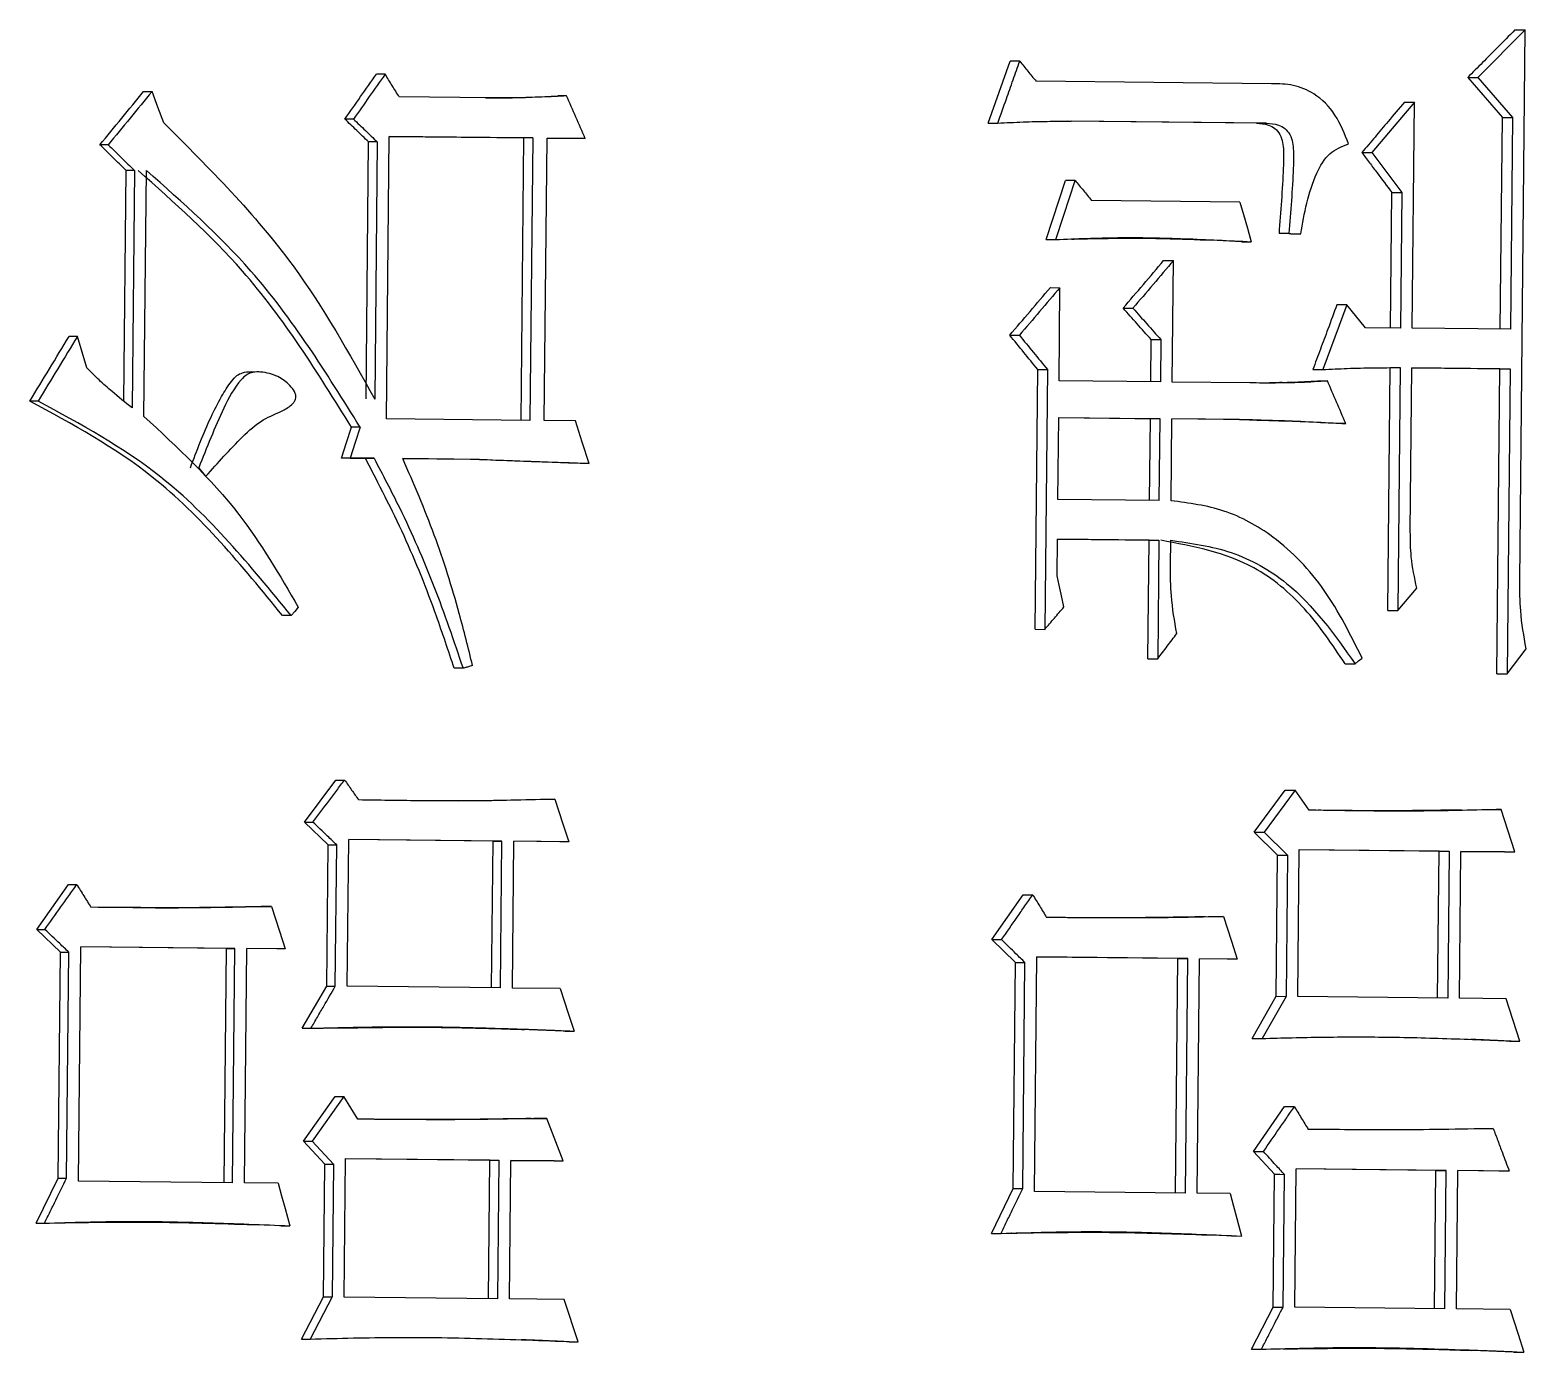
# Model space of a CAD drawing. Header units: millimetres. Extents: x 2344 to 4024, y 1094 to 2282.
# Drawn here: x 2958.06 to 2963.22, y 1248.06 to 1252.62 of the extents above; entities that cross this region are included whole.
import ezdxf

# ---------------------------------------------------------------- set-up
doc = ezdxf.new("R2010")
doc.units = ezdxf.units.MM

msp = doc.modelspace()

# ---------------------------------------------------------------- linework, layer by layer
at = {"color": 7, "linetype": 'Continuous', "lineweight": 25}
for p, q in [((2963.2159, 1252.6158), (2963.0532, 1252.452)), ((2963.1971, 1250.7174), (2963.2159, 1252.6158)), ((2961.3656, 1252.2948), (2961.4409, 1252.5082)), ((2962.3421, 1252.4305), (2961.5302, 1252.4393)), ((2963.0532, 1252.452), (2963.1726, 1252.3144)), ((2959.6492, 1252.3815), (2959.3359, 1252.3849)), ((2959.9127, 1252.3884), (2959.8818, 1252.3886)), ((2962.8346, 1252.3668), (2962.6876, 1252.1931)), ((2962.8269, 1251.588), (2962.8346, 1252.3668)), ((2963.13, 1251.5845), (2963.1373, 1252.3146)), ((2963.1726, 1252.3144), (2963.1654, 1251.5843)), ((2962.2904, 1252.2945), (2961.6402, 1252.3016)), ((2962.3246, 1252.2944), (2961.651, 1252.3017)), ((2962.2904, 1252.2945), (2962.3246, 1252.2944)), ((2959.2214, 1251.3441), (2959.2302, 1252.23)), ((2959.2601, 1252.2299), (2959.2513, 1251.344)), ((2959.2919, 1251.2754), (2959.3016, 1252.2489)), ((2959.3016, 1252.2489), (2959.7961, 1252.2437)), ((2959.7654, 1252.2438), (2959.3016, 1252.2487)), ((2959.7557, 1251.2703), (2959.7654, 1252.2438)), ((2959.7961, 1252.2437), (2959.7864, 1251.2701)), ((2959.8358, 1251.2696), (2959.8454, 1252.2431)), ((2959.8454, 1252.2431), (2959.977, 1252.2417)), ((2959.9461, 1252.2418), (2959.8454, 1252.2429)), ((2962.6876, 1252.1931), (2962.7912, 1252.0557)), ((2958.3866, 1251.337), (2958.3945, 1252.1318)), ((2958.4232, 1252.1317), (2958.4151, 1251.314)), ((2958.4563, 1251.2842), (2958.4647, 1252.1312)), ((2961.5649, 1251.8934), (2961.6319, 1252.0972)), ((2962.2328, 1252.0228), (2961.7215, 1252.0283)), ((2962.7517, 1251.5888), (2962.7563, 1252.0558)), ((2962.7912, 1252.0557), (2962.7866, 1251.5884)), ((2962.4018, 1251.9139), (2962.3675, 1251.914)), ((2962.4079, 1251.9136), (2962.3675, 1251.914)), ((2962.4018, 1251.9139), (2962.4423, 1251.9134)), ((2962.4079, 1251.9136), (2962.4423, 1251.9134)), ((2961.5649, 1251.8934), (2961.5981, 1251.8933)), ((2962.2378, 1251.8862), (2962.1339, 1251.8913)), ((2962.2378, 1251.8862), (2962.272, 1251.886)), ((2961.9996, 1251.4022), (2962.0037, 1251.8208)), ((2961.5795, 1251.7278), (2961.6127, 1251.7276)), ((2961.6096, 1251.4064), (2961.6127, 1251.7276)), ((2962.6016, 1251.6683), (2962.5185, 1251.4453)), ((2962.6654, 1251.5897), (2962.6016, 1251.6683)), ((2961.9253, 1251.4028), (2961.9268, 1251.5488)), ((2961.9604, 1251.5486), (2961.959, 1251.4026)), ((2962.7866, 1251.5884), (2962.6654, 1251.5897)), ((2963.1654, 1251.5843), (2962.8269, 1251.588)), ((2961.5272, 1250.5503), (2961.5361, 1251.4459)), ((2961.5693, 1251.4458), (2961.5604, 1250.5501)), ((2962.7421, 1250.6151), (2962.7504, 1251.4523)), ((2962.7852, 1251.4521), (2962.7769, 1250.6149)), ((2962.82, 1250.887), (2962.8256, 1251.4517)), ((2962.8256, 1251.4517), (2963.164, 1251.448)), ((2963.1287, 1251.4482), (2962.8256, 1251.4515)), ((2963.1183, 1250.3968), (2963.1287, 1251.4482)), ((2963.1287, 1251.4482), (2963.164, 1251.448)), ((2963.164, 1251.448), (2963.1536, 1250.3966)), ((2958.8555, 1251.437), (2958.8257, 1251.4371)), ((2961.959, 1251.4026), (2961.6096, 1251.4064)), ((2962.2671, 1251.3993), (2961.9996, 1251.4022)), ((2958.0915, 1251.3368), (2958.0632, 1251.3369)), ((2959.2008, 1251.2471), (2959.1709, 1251.2472)), ((2959.7864, 1251.2701), (2959.2919, 1251.2754)), ((2959.9427, 1251.2685), (2959.8358, 1251.2696)), ((2961.6055, 1250.9975), (2961.6083, 1251.2798)), ((2961.6083, 1251.2798), (2961.9577, 1251.2761)), ((2961.9241, 1251.2762), (2961.6083, 1251.2796)), ((2961.9213, 1250.9939), (2961.9241, 1251.2762)), ((2961.9577, 1251.2761), (2961.9241, 1251.2762)), ((2961.955, 1250.9937), (2961.9577, 1251.2761)), ((2961.9955, 1250.9933), (2961.9983, 1251.2756)), ((2962.2659, 1251.2727), (2961.9983, 1251.2756)), ((2962.2318, 1251.2729), (2961.9983, 1251.2754)), ((2962.2318, 1251.2729), (2962.2659, 1251.2727)), ((2962.2765, 1251.2717), (2962.2318, 1251.2729)), ((2959.1667, 1251.1405), (2959.1369, 1251.1406)), ((2959.2194, 1251.1397), (2959.1369, 1251.1406)), ((2959.1667, 1251.1405), (2959.2493, 1251.1396)), ((2959.6122, 1251.1357), (2959.3483, 1251.1385)), ((2959.5817, 1251.1358), (2959.3484, 1251.1383)), ((2959.6122, 1251.1357), (2959.5817, 1251.1358)), ((2961.955, 1250.9937), (2961.6055, 1250.9975)), ((2961.6029, 1250.7347), (2961.6042, 1250.8612)), ((2961.6042, 1250.8612), (2961.9536, 1250.8574)), ((2961.9199, 1250.8576), (2961.6042, 1250.861)), ((2961.9159, 1250.4487), (2961.9199, 1250.8576)), ((2961.9199, 1250.8576), (2961.9536, 1250.8574)), ((2961.9536, 1250.8574), (2961.9496, 1250.4486)), ((2961.9933, 1250.7694), (2961.9942, 1250.857)), ((2962.7769, 1250.6149), (2962.8422, 1250.6921)), ((2962.7421, 1250.6151), (2962.7769, 1250.6149)), ((2958.9629, 1250.5974), (2958.9334, 1250.5975)), ((2961.5272, 1250.5503), (2961.5604, 1250.5501)), ((2963.1536, 1250.3966), (2963.2189, 1250.4835)), ((2961.9159, 1250.4487), (2961.9496, 1250.4486)), ((2962.5951, 1250.4317), (2962.6297, 1250.4315)), ((2963.1183, 1250.3968), (2963.1536, 1250.3966)), ((2959.009, 1249.886), (2959.1177, 1250.0308)), ((2962.2824, 1249.8509), (2962.3889, 1249.9958)), ((2962.4233, 1249.9956), (2962.3166, 1249.8507)), ((2962.4711, 1249.9269), (2962.4233, 1249.9956)), ((2959.5395, 1249.9592), (2959.8414, 1249.9647)), ((2959.8414, 1249.9647), (2959.8722, 1249.9646)), ((2962.9716, 1249.9272), (2963.0976, 1249.9297)), ((2963.1798, 1249.783), (2963.1329, 1249.9295)), ((2959.0907, 1249.8072), (2959.009, 1249.886)), ((2962.3624, 1249.7721), (2962.2824, 1249.8509)), ((2962.3166, 1249.8507), (2962.3968, 1249.772)), ((2959.0859, 1249.3205), (2959.0907, 1249.8072)), ((2959.1156, 1249.3203), (2959.1205, 1249.8071)), ((2959.1569, 1249.3199), (2959.162, 1249.8261)), ((2959.6897, 1249.8205), (2959.162, 1249.8261)), ((2959.6592, 1249.8206), (2959.162, 1249.8259)), ((2959.6542, 1249.3144), (2959.6592, 1249.8206)), ((2959.6592, 1249.8206), (2959.6897, 1249.8205)), ((2959.6847, 1249.3143), (2959.6897, 1249.8205)), ((2959.7259, 1249.3138), (2959.7309, 1249.8201)), ((2959.9201, 1249.818), (2959.7309, 1249.8201)), ((2959.8892, 1249.8182), (2959.7309, 1249.8198)), ((2959.9201, 1249.818), (2959.8892, 1249.8182)), ((2962.4324, 1249.2848), (2962.4374, 1249.791)), ((2962.4374, 1249.791), (2962.9542, 1249.7854)), ((2962.9191, 1249.7856), (2962.4374, 1249.7908)), ((2962.3576, 1249.2854), (2962.3624, 1249.7721)), ((2962.3968, 1249.772), (2962.3919, 1249.2852)), ((2962.9141, 1249.2793), (2962.9191, 1249.7856)), ((2962.9191, 1249.7856), (2962.9542, 1249.7854)), ((2962.9542, 1249.7854), (2962.9492, 1249.2792)), ((2962.9895, 1249.2787), (2962.9945, 1249.785)), ((2962.9945, 1249.785), (2963.1798, 1249.783)), ((2963.1443, 1249.7831), (2962.9945, 1249.7848)), ((2963.1443, 1249.7831), (2963.1798, 1249.783)), ((2958.0867, 1249.5161), (2958.196, 1249.6707)), ((2961.3784, 1249.4809), (2961.4857, 1249.6355)), ((2958.8657, 1249.5954), (2958.8952, 1249.5953)), ((2962.142, 1249.5603), (2962.176, 1249.5601)), ((2958.1689, 1249.4373), (2958.0867, 1249.5161)), ((2961.459, 1249.4021), (2961.3784, 1249.4809)), ((2958.1611, 1248.6585), (2958.1689, 1249.4373)), ((2958.1896, 1248.6584), (2958.1974, 1249.4372)), ((2958.2311, 1248.6482), (2958.2391, 1249.4562)), ((2958.7696, 1249.4506), (2958.2391, 1249.4562)), ((2958.7403, 1249.4507), (2958.2391, 1249.456)), ((2958.7323, 1248.6427), (2958.7403, 1249.4507)), ((2958.7403, 1249.4507), (2958.7696, 1249.4506)), ((2958.7616, 1248.6426), (2958.7696, 1249.4506)), ((2958.803, 1248.6421), (2958.811, 1249.4502)), ((2958.9433, 1249.4487), (2958.811, 1249.4502)), ((2958.9138, 1249.4489), (2958.811, 1249.45)), ((2958.9433, 1249.4487), (2958.9138, 1249.4489)), ((2961.4512, 1248.6233), (2961.459, 1249.4021)), ((2961.4843, 1248.6232), (2961.492, 1249.402)), ((2961.5249, 1248.613), (2961.5329, 1249.421)), ((2962.0529, 1249.4154), (2961.5329, 1249.421)), ((2962.0191, 1249.4156), (2961.5329, 1249.4208)), ((2962.0111, 1248.6076), (2962.0191, 1249.4156)), ((2962.0191, 1249.4156), (2962.0529, 1249.4154)), ((2962.0449, 1248.6074), (2962.0529, 1249.4154)), ((2962.0855, 1248.607), (2962.0935, 1249.415)), ((2962.2232, 1249.4136), (2962.0935, 1249.415)), ((2962.1891, 1249.4138), (2962.0935, 1249.4148)), ((2962.2232, 1249.4136), (2962.1891, 1249.4138)), ((2959.0019, 1249.1753), (2959.0859, 1249.3205)), ((2959.0859, 1249.3205), (2959.1156, 1249.3203)), ((2959.6847, 1249.3143), (2959.1569, 1249.3199)), ((2959.8904, 1249.3121), (2959.7259, 1249.3138)), ((2962.2753, 1249.1402), (2962.3576, 1249.2854)), ((2962.3919, 1249.2852), (2962.3096, 1249.1401)), ((2962.3576, 1249.2854), (2962.3919, 1249.2852)), ((2962.9492, 1249.2792), (2962.4324, 1249.2848)), ((2963.1506, 1249.277), (2962.9895, 1249.2787)), ((2963.1974, 1249.1305), (2963.1506, 1249.277)), ((2959.9074, 1249.1656), (2959.9383, 1249.1655)), ((2963.162, 1249.1306), (2963.1974, 1249.1305)), ((2959.0063, 1248.7858), (2959.1151, 1248.9404)), ((2959.1449, 1248.9403), (2959.036, 1248.7857)), ((2959.1937, 1248.8619), (2959.1449, 1248.9403)), ((2959.7764, 1248.8642), (2959.8141, 1248.8648)), ((2959.901, 1248.7181), (2959.8449, 1248.8647)), ((2962.2796, 1248.7507), (2962.3862, 1248.9053)), ((2962.866, 1248.8265), (2963.0706, 1248.8298)), ((2963.0706, 1248.8298), (2963.1059, 1248.8296)), ((2959.0798, 1248.7071), (2959.0063, 1248.7858)), ((2959.036, 1248.7857), (2959.1096, 1248.707)), ((2959.0753, 1248.2496), (2959.0798, 1248.7071)), ((2959.1096, 1248.707), (2959.105, 1248.2495)), ((2959.1463, 1248.249), (2959.1511, 1248.7261)), ((2959.1511, 1248.7261), (2959.6788, 1248.7204)), ((2959.6483, 1248.7206), (2959.1511, 1248.7259)), ((2959.6436, 1248.2435), (2959.6483, 1248.7206)), ((2959.6483, 1248.7206), (2959.6788, 1248.7204)), ((2959.6788, 1248.7204), (2959.6741, 1248.2434)), ((2959.7153, 1248.243), (2959.72, 1248.72)), ((2959.72, 1248.72), (2959.901, 1248.7181)), ((2959.8701, 1248.7182), (2959.72, 1248.7198)), ((2959.8701, 1248.7182), (2959.901, 1248.7181)), ((2962.3515, 1248.6721), (2962.2796, 1248.7507)), ((2958.085, 1248.5035), (2958.1611, 1248.6585)), ((2958.1611, 1248.6585), (2958.1896, 1248.6584)), ((2962.347, 1248.2145), (2962.3515, 1248.6721)), ((2962.3813, 1248.2143), (2962.3859, 1248.6719)), ((2962.4218, 1248.2139), (2962.4265, 1248.6909)), ((2962.9433, 1248.6853), (2962.4265, 1248.6909)), ((2962.9082, 1248.6855), (2962.4265, 1248.6907)), ((2962.9035, 1248.2085), (2962.9082, 1248.6855)), ((2962.9082, 1248.6855), (2962.9433, 1248.6853)), ((2962.9386, 1248.2083), (2962.9433, 1248.6853)), ((2962.9789, 1248.2079), (2962.9836, 1248.6849)), ((2963.1608, 1248.683), (2962.9836, 1248.6849)), ((2963.1254, 1248.6832), (2962.9836, 1248.6847)), ((2963.1608, 1248.683), (2963.1254, 1248.6832)), ((2958.7616, 1248.6426), (2958.2311, 1248.6482)), ((2958.9188, 1248.6409), (2958.803, 1248.6421)), ((2961.3765, 1248.4684), (2961.4512, 1248.6233)), ((2961.4512, 1248.6233), (2961.4843, 1248.6232)), ((2962.0449, 1248.6074), (2961.5249, 1248.613)), ((2962.199, 1248.6058), (2962.0855, 1248.607)), ((2958.9291, 1248.4946), (2958.9587, 1248.4944)), ((2962.2039, 1248.4595), (2962.1174, 1248.4628)), ((2962.2039, 1248.4595), (2962.238, 1248.4593)), ((2958.9996, 1248.1044), (2959.0753, 1248.2496)), ((2959.105, 1248.2495), (2959.0292, 1248.1043)), ((2959.0753, 1248.2496), (2959.105, 1248.2495)), ((2959.6741, 1248.2434), (2959.1463, 1248.249)), ((2959.9045, 1248.241), (2959.7153, 1248.243)), ((2959.9524, 1248.0944), (2959.9045, 1248.241)), ((2962.2728, 1248.0693), (2962.347, 1248.2145)), ((2962.347, 1248.2145), (2962.3813, 1248.2143)), ((2962.9386, 1248.2083), (2962.4218, 1248.2139)), ((2963.1641, 1248.2059), (2962.9789, 1248.2079)), ((2959.9214, 1248.0945), (2959.9524, 1248.0944)), ((2963.1755, 1248.0595), (2963.211, 1248.0593))]:
    msp.add_line(p, q, dxfattribs=at)
at = {"color": 7, "linetype": 'Continuous', "lineweight": 25, "flags": 128}
for points in [[(2963.1804, 1252.616), (2963.2003, 1252.6159), (2963.2159, 1252.6158)], [(2961.4739, 1252.508), (2961.4554, 1252.5081), (2961.4409, 1252.5082)], [(2959.2872, 1252.4633), (2959.2704, 1252.4633), (2959.2572, 1252.4634)], [(2963.018, 1252.4522), (2963.0377, 1252.4521), (2963.0532, 1252.452)], [(2958.4551, 1252.4038), (2958.4713, 1252.4037), (2958.484, 1252.4037)], [(2958.5244, 1252.2962), (2958.5042, 1252.3499), (2958.484, 1252.4037)], [(2962.7997, 1252.3669), (2962.8193, 1252.3668), (2962.8346, 1252.3668)], [(2963.1373, 1252.3146), (2963.1571, 1252.3145), (2963.1726, 1252.3144)], [(2959.1783, 1252.3087), (2959.1616, 1252.3087), (2959.1485, 1252.3088)], [(2961.3656, 1252.2948), (2961.384, 1252.2947), (2961.3985, 1252.2946)], [(2958.3328, 1252.2203), (2958.3168, 1252.2204), (2958.3042, 1252.2204)], [(2959.2601, 1252.2299), (2959.2433, 1252.23), (2959.2302, 1252.23)], [(2959.7961, 1252.2437), (2959.7789, 1252.2437), (2959.7654, 1252.2438)], [(2959.977, 1252.2417), (2959.9597, 1252.2418), (2959.9461, 1252.2418)], [(2962.6529, 1252.1933), (2962.6723, 1252.1932), (2962.6876, 1252.1931)], [(2958.4232, 1252.1317), (2958.4071, 1252.1318), (2958.3945, 1252.1318)], [(2961.5981, 1251.8933), (2961.6261, 1251.9781), (2961.6456, 1252.0376), (2961.6652, 1252.097)], [(2961.6652, 1252.097), (2961.6466, 1252.0971), (2961.6319, 1252.0972)], [(2962.2328, 1252.0228), (2962.2451, 1251.9798), (2962.2585, 1251.9329), (2962.272, 1251.886)], [(2962.7563, 1252.0558), (2962.7759, 1252.0558), (2962.7912, 1252.0557)], [(2961.97, 1251.8209), (2961.9889, 1251.8208), (2962.0037, 1251.8208)], [(2961.8305, 1251.6569), (2961.8493, 1251.6568), (2961.8641, 1251.6568)], [(2962.6016, 1251.6683), (2962.5822, 1251.6684), (2962.567, 1251.6685)], [(2958.2267, 1251.5594), (2958.2107, 1251.5594), (2958.1982, 1251.5595)], [(2958.2588, 1251.4519), (2958.2427, 1251.5057), (2958.2267, 1251.5594)], [(2961.4397, 1251.5638), (2961.4582, 1251.5637), (2961.4727, 1251.5636)], [(2961.9268, 1251.5488), (2961.9456, 1251.5487), (2961.9604, 1251.5486)], [(2961.5361, 1251.4459), (2961.5547, 1251.4458), (2961.5693, 1251.4458)], [(2962.484, 1251.4454), (2962.5033, 1251.4453), (2962.5185, 1251.4453)], [(2962.4998, 1251.4063), (2962.5191, 1251.4062), (2962.5343, 1251.4061)], [(2959.1369, 1251.1406), (2959.1539, 1251.1939), (2959.1709, 1251.2472)], [(2959.2008, 1251.2471), (2959.1838, 1251.1938), (2959.1667, 1251.1405)], [(2959.9906, 1251.1219), (2959.9666, 1251.1952), (2959.9427, 1251.2685)], [(2962.5975, 1251.2594), (2962.5782, 1251.2595), (2962.5629, 1251.2596)], [(2959.2493, 1251.1396), (2959.2325, 1251.1396), (2959.2194, 1251.1397)], [(2958.6698, 1251.0775), (2958.6635, 1251.0851), (2958.6543, 1251.0961), (2958.6452, 1251.1071)], [(2959.9906, 1251.1219), (2959.9732, 1251.122), (2959.9596, 1251.122)], [(2961.6262, 1250.6273), (2961.6167, 1250.6711), (2961.6098, 1250.7029), (2961.6029, 1250.7347)], [(2958.988, 1250.6262), (2958.9755, 1250.6118), (2958.963, 1250.5974)], [(2959.5556, 1250.4158), (2959.5386, 1250.4159), (2959.5252, 1250.4159)], [(2962.6297, 1250.4315), (2962.6419, 1250.4411), (2962.6542, 1250.4507)], [(2959.1177, 1250.0308), (2959.1344, 1250.0308), (2959.1475, 1250.0307)], [(2962.3889, 1249.9958), (2962.4081, 1249.9957), (2962.4233, 1249.9956)], [(2959.8722, 1249.9646), (2959.8861, 1249.9221), (2959.9, 1249.8796), (2959.9201, 1249.818)], [(2963.0976, 1249.9297), (2963.1174, 1249.9296), (2963.1329, 1249.9295)], [(2959.009, 1249.886), (2959.0256, 1249.8859), (2959.0386, 1249.8859)], [(2962.2824, 1249.8509), (2962.3015, 1249.8508), (2962.3166, 1249.8507)], [(2959.0907, 1249.8072), (2959.1074, 1249.8071), (2959.1205, 1249.8071)], [(2962.3624, 1249.7721), (2962.3817, 1249.772), (2962.3968, 1249.772)], [(2958.196, 1249.6707), (2958.212, 1249.6706), (2958.2246, 1249.6706)], [(2961.4857, 1249.6355), (2961.5042, 1249.6354), (2961.5188, 1249.6354)], [(2958.8952, 1249.5953), (2958.9091, 1249.5528), (2958.9231, 1249.5103), (2958.9433, 1249.4487)], [(2962.176, 1249.5601), (2962.1897, 1249.5177), (2962.2033, 1249.4752), (2962.2232, 1249.4136)], [(2958.0867, 1249.5161), (2958.1026, 1249.516), (2958.1151, 1249.516)], [(2961.3784, 1249.4809), (2961.3969, 1249.4808), (2961.4114, 1249.4808)], [(2958.1689, 1249.4373), (2958.1848, 1249.4373), (2958.1974, 1249.4372)], [(2961.459, 1249.4021), (2961.4775, 1249.4021), (2961.492, 1249.402)], [(2959.8904, 1249.3121), (2959.9043, 1249.2696), (2959.9182, 1249.2271), (2959.9383, 1249.1655)], [(2959.0019, 1249.1753), (2959.0185, 1249.1752), (2959.0316, 1249.1752)], [(2962.2753, 1249.1402), (2962.2945, 1249.1401), (2962.3096, 1249.1401)], [(2959.1151, 1248.9404), (2959.1318, 1248.9404), (2959.1449, 1248.9403)], [(2959.8141, 1248.8648), (2959.8313, 1248.8648), (2959.8449, 1248.8647)], [(2962.3862, 1248.9053), (2962.4054, 1248.9053), (2962.4205, 1248.9052)], [(2959.0063, 1248.7858), (2959.0229, 1248.7858), (2959.036, 1248.7857)], [(2959.0798, 1248.7071), (2959.0965, 1248.7071), (2959.1096, 1248.707)], [(2962.2796, 1248.7507), (2962.2987, 1248.7506), (2962.3138, 1248.7506)], [(2962.3515, 1248.6721), (2962.3708, 1248.672), (2962.3859, 1248.6719)], [(2958.9188, 1248.6409), (2958.9306, 1248.5977), (2958.9423, 1248.5544), (2958.9587, 1248.4944)], [(2962.199, 1248.6058), (2962.2105, 1248.5625), (2962.222, 1248.5193), (2962.238, 1248.4593)], [(2958.085, 1248.5035), (2958.1009, 1248.5035), (2958.1133, 1248.5034)], [(2961.3765, 1248.4684), (2961.395, 1248.4683), (2961.4095, 1248.4682)], [(2963.1641, 1248.2059), (2963.1777, 1248.1634), (2963.1913, 1248.1209), (2963.211, 1248.0593)], [(2958.9996, 1248.1044), (2959.0162, 1248.1043), (2959.0292, 1248.1043)], [(2962.2728, 1248.0693), (2962.292, 1248.0692), (2962.307, 1248.0691)]]:
    msp.add_lwpolyline(points, dxfattribs=at)
at = {"color": 7, "linetype": 'Continuous', "lineweight": 25}
for points, knots in [([(2963.1804, 1252.616), (2963.1602, 1252.5956), (2963.123, 1252.5581), (2963.0689, 1252.5035), (2963.0349, 1252.4693), (2963.018, 1252.4522)], [0, 0, 0, 0, 0.373825, 0.686912, 1, 1, 1, 1]), ([(2961.3985, 1252.2946), (2961.4084, 1252.3227), (2961.4259, 1252.3723), (2961.4511, 1252.4434), (2961.4663, 1252.4865), (2961.4739, 1252.508)], [0, 0, 0, 0, 0.394364, 0.697182, 1, 1, 1, 1]), ([(2961.4739, 1252.508), (2961.4786, 1252.5023), (2961.488, 1252.4908), (2961.5021, 1252.4736), (2961.5162, 1252.4564), (2961.5256, 1252.445), (2961.5302, 1252.4393)], [0, 0, 0, 0, 0.25, 0.5, 0.75, 1, 1, 1, 1]), ([(2959.1485, 1252.3088), (2959.1666, 1252.3345), (2959.2029, 1252.3861), (2959.2391, 1252.4376), (2959.2572, 1252.4634)], [0, 0, 0, 0, 0.4999996, 1, 1, 1, 1]), ([(2959.2872, 1252.4633), (2959.269, 1252.4375), (2959.2327, 1252.386), (2959.1964, 1252.3344), (2959.1783, 1252.3087)], [0, 0, 0, 0, 0.5, 1, 1, 1, 1]), ([(2959.3359, 1252.3849), (2959.3278, 1252.3979), (2959.3115, 1252.4241), (2959.2953, 1252.4502), (2959.2872, 1252.4633)], [0, 0, 0, 0, 0.5, 1, 1, 1, 1]), ([(2962.6071, 1252.2232), (2962.5936, 1252.2577), (2962.567, 1252.3253), (2962.4971, 1252.3963), (2962.4177, 1252.4291), (2962.3673, 1252.43), (2962.3421, 1252.4305)], [0, 0, 0, 0, 0.2923066, 0.5734249, 0.787765, 1, 1, 1, 1]), ([(2963.018, 1252.4522), (2963.0379, 1252.4293), (2963.0776, 1252.3834), (2963.1174, 1252.3375), (2963.1373, 1252.3146)], [0, 0, 0, 0, 0.4999996, 1, 1, 1, 1]), ([(2958.3042, 1252.2204), (2958.3294, 1252.251), (2958.3797, 1252.3121), (2958.43, 1252.3732), (2958.4551, 1252.4038)], [0, 0, 0, 0, 0.5, 1, 1, 1, 1]), ([(2958.484, 1252.4037), (2958.4588, 1252.3731), (2958.4084, 1252.312), (2958.358, 1252.2509), (2958.3328, 1252.2203)], [0, 0, 0, 0, 0.5, 1, 1, 1, 1]), ([(2959.6331, 1252.3817), (2959.6568, 1252.3817), (2959.7102, 1252.3816), (2959.7931, 1252.3842), (2959.8523, 1252.3871), (2959.8818, 1252.3886)], [0, 0, 0, 0, 0.285532, 0.642702, 1, 1, 1, 1]), ([(2959.9127, 1252.3884), (2959.8843, 1252.3871), (2959.8262, 1252.3842), (2959.7384, 1252.3814), (2959.6789, 1252.3815), (2959.6492, 1252.3815)], [0, 0, 0, 0, 0.324082, 0.66195, 1, 1, 1, 1]), ([(2959.977, 1252.2417), (2959.9663, 1252.2662), (2959.9449, 1252.3151), (2959.9234, 1252.364), (2959.9127, 1252.3884)], [0, 0, 0, 0, 0.499999, 1, 1, 1, 1]), ([(2962.7997, 1252.3669), (2962.781, 1252.3448), (2962.7472, 1252.3048), (2962.6983, 1252.2469), (2962.668, 1252.2112), (2962.6529, 1252.1933)], [0, 0, 0, 0, 0.382127, 0.691063, 1, 1, 1, 1]), ([(2958.5243, 1252.2961), (2958.6816, 1252.1389), (2958.965, 1251.8556), (2959.1631, 1251.5015), (2959.2512, 1251.3439)], [0, 0, 0, 0, 0.55506, 1, 1, 1, 1]), ([(2959.2302, 1252.23), (2959.2165, 1252.2431), (2959.1893, 1252.2694), (2959.1621, 1252.2956), (2959.1485, 1252.3088)], [0, 0, 0, 0, 0.5, 1, 1, 1, 1]), ([(2959.1783, 1252.3087), (2959.1919, 1252.2955), (2959.2192, 1252.2693), (2959.2465, 1252.243), (2959.2601, 1252.2299)], [0, 0, 0, 0, 0.499998, 1, 1, 1, 1]), ([(2961.3985, 1252.2946), (2961.4275, 1252.2962), (2961.4841, 1252.2992), (2961.5682, 1252.3011), (2961.6234, 1252.3015), (2961.651, 1252.3017)], [0, 0, 0, 0, 0.344583, 0.672243, 1, 1, 1, 1]), ([(2962.2904, 1252.2945), (2962.3042, 1252.2936), (2962.3264, 1252.2921), (2962.3545, 1252.2773), (2962.3784, 1252.2485), (2962.3844, 1252.1982), (2962.3807, 1252.0849), (2962.3733, 1251.9896), (2962.3675, 1251.914)], [0, 0, 0, 0, 0.100482, 0.161247, 0.224254, 0.354672, 0.487562, 1, 1, 1, 1]), ([(2962.3246, 1252.2944), (2962.3384, 1252.2934), (2962.3607, 1252.2919), (2962.3888, 1252.2771), (2962.4127, 1252.2483), (2962.4188, 1252.1981), (2962.415, 1252.0847), (2962.4076, 1251.9895), (2962.4018, 1251.9139)], [0, 0, 0, 0, 0.100594, 0.16141, 0.224441, 0.354836, 0.487692, 1, 1, 1, 1]), ([(2958.3945, 1252.1318), (2958.3794, 1252.1466), (2958.3493, 1252.1761), (2958.3192, 1252.2056), (2958.3042, 1252.2204)], [0, 0, 0, 0, 0.5, 1, 1, 1, 1]), ([(2958.3328, 1252.2203), (2958.3479, 1252.2055), (2958.378, 1252.176), (2958.4082, 1252.1465), (2958.4232, 1252.1317)], [0, 0, 0, 0, 0.4999985, 1, 1, 1, 1]), ([(2962.4423, 1251.9134), (2962.455, 1251.9843), (2962.4725, 1252.0823), (2962.536, 1252.1952), (2962.5838, 1252.214), (2962.6071, 1252.2232)], [0, 0, 0, 0, 0.574102, 0.793058, 1, 1, 1, 1]), ([(2962.6529, 1252.1933), (2962.6616, 1252.1817), (2962.6791, 1252.1584), (2962.7136, 1252.1126), (2962.7393, 1252.0784), (2962.7563, 1252.0558)], [0, 0, 0, 0, 0.253576, 0.507152, 1, 1, 1, 1]), ([(2959.1709, 1251.2472), (2959.0545, 1251.4347), (2958.8486, 1251.7664), (2958.5609, 1252.0208), (2958.4359, 1252.1313)], [0, 0, 0, 0, 0.565374, 1, 1, 1, 1]), ([(2959.2008, 1251.2471), (2959.0842, 1251.4346), (2958.878, 1251.7664), (2958.5899, 1252.0207), (2958.4647, 1252.1312)], [0, 0, 0, 0, 0.565308, 1, 1, 1, 1]), ([(2961.6652, 1252.097), (2961.6699, 1252.0913), (2961.6793, 1252.0798), (2961.6933, 1252.0627), (2961.7074, 1252.0455), (2961.7168, 1252.034), (2961.7215, 1252.0283)], [0, 0, 0, 0, 0.25, 0.5, 0.75, 1, 1, 1, 1]), ([(2961.5981, 1251.8933), (2961.6693, 1251.8963), (2961.8174, 1251.9026), (2962.0038, 1251.8984), (2962.1571, 1251.8918), (2962.2337, 1251.888), (2962.272, 1251.886)], [0, 0, 0, 0, 0.3165702, 0.6581113, 0.8290499, 1, 1, 1, 1]), ([(2961.6541, 1251.8953), (2961.6541, 1251.8953), (2961.6541, 1251.8953), (2961.6543, 1251.8953), (2961.6551, 1251.8953), (2961.6588, 1251.8953), (2961.7329, 1251.897), (2961.8526, 1251.8991), (2961.9978, 1251.8968), (2962.0819, 1251.8934), (2962.1383, 1251.8911)], [0, 0, 0, 0, 0.000418, 0.001567, 0.004039, 0.01062, 0.031317, 0.4873, 0.65615, 1, 1, 1, 1]), ([(2961.8305, 1251.6569), (2961.8538, 1251.6843), (2961.9003, 1251.7389), (2961.9467, 1251.7936), (2961.97, 1251.8209)], [0, 0, 0, 0, 0.5, 1, 1, 1, 1]), ([(2962.0037, 1251.8208), (2961.9805, 1251.7934), (2961.9339, 1251.7388), (2961.8874, 1251.6841), (2961.8641, 1251.6568)], [0, 0, 0, 0, 0.5, 1, 1, 1, 1]), ([(2961.4397, 1251.5638), (2961.463, 1251.5911), (2961.5096, 1251.6458), (2961.5562, 1251.7004), (2961.5795, 1251.7278)], [0, 0, 0, 0, 0.5, 1, 1, 1, 1]), ([(2961.6127, 1251.7276), (2961.5894, 1251.7003), (2961.5427, 1251.6456), (2961.4961, 1251.591), (2961.4727, 1251.5636)], [0, 0, 0, 0, 0.5, 1, 1, 1, 1]), ([(2961.9268, 1251.5488), (2961.9107, 1251.5668), (2961.8786, 1251.6029), (2961.8466, 1251.6389), (2961.8305, 1251.6569)], [0, 0, 0, 0, 0.500001, 1, 1, 1, 1]), ([(2961.8641, 1251.6568), (2961.8801, 1251.6388), (2961.9123, 1251.6027), (2961.9444, 1251.5667), (2961.9604, 1251.5486)], [0, 0, 0, 0, 0.500001, 1, 1, 1, 1]), ([(2962.567, 1251.6685), (2962.5566, 1251.6406), (2962.5376, 1251.5895), (2962.51, 1251.5152), (2962.4927, 1251.4687), (2962.484, 1251.4454)], [0, 0, 0, 0, 0.374408, 0.687204, 1, 1, 1, 1]), ([(2958.0632, 1251.337), (2958.0857, 1251.3741), (2958.1307, 1251.4482), (2958.1757, 1251.5224), (2958.1982, 1251.5595)], [0, 0, 0, 0, 0.5, 1, 1, 1, 1]), ([(2958.2267, 1251.5594), (2958.2042, 1251.5223), (2958.1591, 1251.4481), (2958.1141, 1251.374), (2958.0916, 1251.3369)], [0, 0, 0, 0, 0.5, 1, 1, 1, 1]), ([(2961.5361, 1251.4459), (2961.52, 1251.4655), (2961.4879, 1251.5048), (2961.4558, 1251.5441), (2961.4397, 1251.5638)], [0, 0, 0, 0, 0.500001, 1, 1, 1, 1]), ([(2961.4727, 1251.5636), (2961.4888, 1251.544), (2961.521, 1251.5047), (2961.5532, 1251.4654), (2961.5693, 1251.4458)], [0, 0, 0, 0, 0.500001, 1, 1, 1, 1]), ([(2958.4151, 1251.314), (2958.3919, 1251.3323), (2958.353, 1251.3628), (2958.3011, 1251.4092), (2958.2729, 1251.4377), (2958.2588, 1251.4519)], [0, 0, 0, 0, 0.426396, 0.712837, 1, 1, 1, 1]), ([(2958.6161, 1251.1072), (2958.6384, 1251.1661), (2958.6701, 1251.2498), (2958.7205, 1251.3478), (2958.7494, 1251.3964), (2958.7744, 1251.4248), (2958.7975, 1251.4361), (2958.8152, 1251.4392), (2958.825, 1251.4369), (2958.8258, 1251.4367)], [0, 0, 0, 0, 0.456144, 0.6490983, 0.8016019, 0.8696152, 0.9236808, 0.993687, 1, 1, 1, 1]), ([(2962.5185, 1251.4453), (2962.5466, 1251.4467), (2962.6051, 1251.4498), (2962.694, 1251.4518), (2962.7548, 1251.452), (2962.7852, 1251.4521)], [0, 0, 0, 0, 0.316167, 0.658025, 1, 1, 1, 1]), ([(2958.6699, 1251.0775), (2958.7107, 1251.1238), (2958.772, 1251.1931), (2958.8614, 1251.275), (2958.9275, 1251.2985), (2958.9655, 1251.3222), (2958.9773, 1251.3389), (2958.9803, 1251.3482), (2958.9797, 1251.3587), (2958.9735, 1251.3738), (2958.954, 1251.3978), (2958.9157, 1251.4259), (2958.8697, 1251.4375), (2958.8333, 1251.4375), (2958.8092, 1251.4288), (2958.7702, 1251.3899), (2958.7135, 1251.2809), (2958.6723, 1251.1761), (2958.6452, 1251.1071)], [0, 0, 0, 0, 0.187169, 0.280631, 0.362621, 0.403777, 0.414592, 0.42333, 0.432103, 0.445018, 0.470917, 0.524527, 0.58767, 0.615114, 0.637277, 0.664978, 0.779443, 1, 1, 1, 1]), ([(2962.5343, 1251.4061), (2962.504, 1251.4041), (2962.4445, 1251.4001), (2962.3554, 1251.3988), (2962.2966, 1251.3991), (2962.2671, 1251.3993)], [0, 0, 0, 0, 0.340346, 0.67008, 1, 1, 1, 1]), ([(2962.3789, 1251.4007), (2962.3728, 1251.4004), (2962.3596, 1251.3999), (2962.3377, 1251.3993), (2962.3258, 1251.399)], [0, 0, 0, 0, 0.462403, 1, 1, 1, 1]), ([(2962.3786, 1251.401), (2962.3896, 1251.4013), (2962.43, 1251.4023), (2962.4704, 1251.4046), (2962.4998, 1251.4063)], [0, 0, 0, 0, 0.270938, 1, 1, 1, 1]), ([(2962.5975, 1251.2594), (2962.587, 1251.2839), (2962.5659, 1251.3328), (2962.5448, 1251.3817), (2962.5343, 1251.4061)], [0, 0, 0, 0, 0.500001, 1, 1, 1, 1]), ([(2958.9334, 1250.5975), (2958.7935, 1250.7695), (2958.5462, 1251.0735), (2958.2094, 1251.2572), (2958.0632, 1251.3369)], [0, 0, 0, 0, 0.5659963, 1, 1, 1, 1]), ([(2958.9629, 1250.5974), (2958.8228, 1250.7694), (2958.5751, 1251.0734), (2958.2379, 1251.2571), (2958.0915, 1251.3368)], [0, 0, 0, 0, 0.565913, 1, 1, 1, 1]), ([(2958.4563, 1251.2842), (2958.5716, 1251.1773), (2958.7792, 1250.9847), (2958.9237, 1250.7367), (2958.988, 1250.6262)], [0, 0, 0, 0, 0.554947, 1, 1, 1, 1]), ([(2962.2659, 1251.2727), (2962.3013, 1251.272), (2962.3743, 1251.2704), (2962.4849, 1251.2652), (2962.56, 1251.2613), (2962.5975, 1251.2594)], [0, 0, 0, 0, 0.319722, 0.659848, 1, 1, 1, 1]), ([(2962.2749, 1251.2719), (2962.2823, 1251.2717), (2962.2991, 1251.2713), (2962.3398, 1251.2701), (2962.3697, 1251.2689), (2962.3917, 1251.268)], [0, 0, 0, 0, 0.173128, 0.390171, 1, 1, 1, 1]), ([(2962.5629, 1251.2596), (2962.528, 1251.2614), (2962.4697, 1251.2645), (2962.4113, 1251.267), (2962.388, 1251.268)], [0, 0, 0, 0, 0.599527, 1, 1, 1, 1]), ([(2959.5252, 1250.4159), (2959.5052, 1250.4761), (2959.4539, 1250.6307), (2959.3565, 1250.875), (2959.2652, 1251.0513), (2959.2194, 1251.1397)], [0, 0, 0, 0, 0.240782, 0.619198, 1, 1, 1, 1]), ([(2959.2493, 1251.1396), (2959.2788, 1251.0833), (2959.354, 1250.9396), (2959.4596, 1250.6991), (2959.5235, 1250.5105), (2959.5556, 1250.4158)], [0, 0, 0, 0, 0.243138, 0.620388, 1, 1, 1, 1]), ([(2959.5886, 1250.4252), (2959.5737, 1250.4852), (2959.536, 1250.6372), (2959.461, 1250.8778), (2959.386, 1251.0514), (2959.3483, 1251.1385)], [0, 0, 0, 0, 0.245382, 0.621267, 1, 1, 1, 1]), ([(2959.9596, 1251.122), (2959.9344, 1251.123), (2959.8589, 1251.1257), (2959.733, 1251.1303), (2959.6322, 1251.134), (2959.5817, 1251.1358)], [0, 0, 0, 0, 0.200091, 0.600044, 1, 1, 1, 1]), ([(2959.6122, 1251.1357), (2959.6626, 1251.1339), (2959.751, 1251.1306), (2959.8771, 1251.126), (2959.9528, 1251.1233), (2959.9906, 1251.1219)], [0, 0, 0, 0, 0.399626, 0.699812, 1, 1, 1, 1]), ([(2962.6542, 1250.4507), (2962.6141, 1250.5313), (2962.5353, 1250.6901), (2962.3686, 1250.8657), (2962.1816, 1250.969), (2962.0572, 1250.9852), (2961.9955, 1250.9933)], [0, 0, 0, 0, 0.290292, 0.572241, 0.787705, 1, 1, 1, 1]), ([(2962.8422, 1250.6921), (2962.8346, 1250.7279), (2962.8208, 1250.7921), (2962.8202, 1250.858), (2962.82, 1250.887)], [0, 0, 0, 0, 0.5587761, 1, 1, 1, 1]), ([(2962.5951, 1250.4317), (2962.5513, 1250.4972), (2962.465, 1250.6266), (2962.2554, 1250.8019), (2962.0714, 1250.8364), (2961.9604, 1250.8572)], [0, 0, 0, 0, 0.289643, 0.571366, 1, 1, 1, 1]), ([(2961.9942, 1250.857), (2962.0646, 1250.8472), (2962.2066, 1250.8274), (2962.4425, 1250.6954), (2962.5582, 1250.5323), (2962.6297, 1250.4315)], [0, 0, 0, 0, 0.272965, 0.550334, 1, 1, 1, 1]), ([(2962.0153, 1250.5355), (2962.0077, 1250.5787), (2961.9941, 1250.656), (2961.9936, 1250.7347), (2961.9933, 1250.7694)], [0, 0, 0, 0, 0.559159, 1, 1, 1, 1]), ([(2963.2189, 1250.4835), (2963.2113, 1250.5268), (2963.1978, 1250.6041), (2963.1973, 1250.6828), (2963.1971, 1250.7174)], [0, 0, 0, 0, 0.559159, 1, 1, 1, 1]), ([(2961.5604, 1250.5501), (2961.5714, 1250.563), (2961.5933, 1250.5887), (2961.6153, 1250.6144), (2961.6262, 1250.6273)], [0, 0, 0, 0, 0.500001, 1, 1, 1, 1]), ([(2961.9496, 1250.4486), (2961.9605, 1250.4631), (2961.9825, 1250.492), (2962.0044, 1250.521), (2962.0153, 1250.5355)], [0, 0, 0, 0, 0.5, 1, 1, 1, 1]), ([(2959.5886, 1250.4252), (2959.5859, 1250.4244), (2959.579, 1250.4225), (2959.568, 1250.4194), (2959.5597, 1250.417), (2959.5556, 1250.4158)], [0, 0, 0, 0, 0.25, 0.625, 1, 1, 1, 1]), ([(2959.0386, 1249.8859), (2959.0568, 1249.91), (2959.084, 1249.9462), (2959.1203, 1249.9945), (2959.1384, 1250.0187), (2959.1475, 1250.0307)], [0, 0, 0, 0, 0.5, 0.75, 1, 1, 1, 1]), ([(2959.1475, 1250.0307), (2959.1515, 1250.025), (2959.1597, 1250.0136), (2959.1719, 1249.9964), (2959.1841, 1249.9792), (2959.1923, 1249.9678), (2959.1963, 1249.9621)], [0, 0, 0, 0, 0.25, 0.5, 0.750001, 1, 1, 1, 1]), ([(2959.8722, 1249.9646), (2959.7831, 1249.9622), (2959.6262, 1249.9581), (2959.4008, 1249.959), (2959.2645, 1249.961), (2959.1963, 1249.9621)], [0, 0, 0, 0, 0.396039, 0.697993, 1, 1, 1, 1]), ([(2963.1329, 1249.9295), (2963.0442, 1249.9271), (2962.8897, 1249.923), (2962.6691, 1249.9239), (2962.5371, 1249.9259), (2962.4711, 1249.9269)], [0, 0, 0, 0, 0.402947, 0.701449, 1, 1, 1, 1]), ([(2962.9961, 1249.9274), (2962.9961, 1249.9274), (2962.9962, 1249.9274), (2962.9959, 1249.9274), (2962.9942, 1249.9274), (2962.9295, 1249.9265), (2962.798, 1249.9245), (2962.6664, 1249.9249), (2962.567, 1249.9257), (2962.5273, 1249.9262), (2962.5022, 1249.9265)], [0, 0, 0, 0, 0.000041, 0.0028485, 0.0060282, 0.0238174, 0.4436478, 0.6894444, 0.8037724, 1, 1, 1, 1]), ([(2959.1205, 1249.8071), (2959.11, 1249.8172), (2959.0911, 1249.8353), (2959.0638, 1249.8616), (2959.047, 1249.8778), (2959.0386, 1249.8859)], [0, 0, 0, 0, 0.384046, 0.692023, 1, 1, 1, 1]), ([(2958.1151, 1249.516), (2958.1333, 1249.5417), (2958.1607, 1249.5804), (2958.1972, 1249.6319), (2958.2155, 1249.6577), (2958.2246, 1249.6706)], [0, 0, 0, 0, 0.5, 0.75, 1, 1, 1, 1]), ([(2958.2246, 1249.6706), (2958.2287, 1249.6641), (2958.2368, 1249.651), (2958.2491, 1249.6314), (2958.2614, 1249.6118), (2958.2695, 1249.5987), (2958.2736, 1249.5922)], [0, 0, 0, 0, 0.25, 0.5, 0.75, 1, 1, 1, 1]), ([(2961.4114, 1249.4808), (2961.4293, 1249.5065), (2961.4561, 1249.5452), (2961.4919, 1249.5967), (2961.5098, 1249.6225), (2961.5188, 1249.6354)], [0, 0, 0, 0, 0.5, 0.75, 1, 1, 1, 1]), ([(2961.5188, 1249.6354), (2961.5228, 1249.6288), (2961.5308, 1249.6158), (2961.5428, 1249.5962), (2961.5548, 1249.5766), (2961.5628, 1249.5635), (2961.5668, 1249.557)], [0, 0, 0, 0, 0.25, 0.5, 0.75, 1, 1, 1, 1]), ([(2958.8952, 1249.5953), (2958.8007, 1249.5933), (2958.659, 1249.5903), (2958.4517, 1249.5908), (2958.339, 1249.5917), (2958.2736, 1249.5922)], [0, 0, 0, 0, 0.456621, 0.684921, 1, 1, 1, 1]), ([(2958.4176, 1249.5912), (2958.4875, 1249.5909), (2958.6371, 1249.5903), (2958.7862, 1249.5936), (2958.8657, 1249.5954)], [0, 0, 0, 0, 0.467471, 1, 1, 1, 1]), ([(2962.176, 1249.5601), (2962.0834, 1249.5581), (2961.9446, 1249.5551), (2961.7414, 1249.5556), (2961.6309, 1249.5565), (2961.5668, 1249.557)], [0, 0, 0, 0, 0.456621, 0.684921, 1, 1, 1, 1]), ([(2962.1137, 1249.5595), (2962.1137, 1249.5595), (2962.1138, 1249.5595), (2962.113, 1249.5595), (2962.1104, 1249.5594), (2962.0344, 1249.558), (2961.8938, 1249.5559), (2961.7433, 1249.5559), (2961.6643, 1249.5563), (2961.6208, 1249.5566), (2961.6049, 1249.5567), (2961.5963, 1249.5567)], [0, 0, 0, 0, 0.0014234, 0.0066173, 0.0121624, 0.0251117, 0.4718213, 0.7299775, 0.8481893, 0.9180174, 1, 1, 1, 1]), ([(2958.1974, 1249.4372), (2958.1868, 1249.4473), (2958.1678, 1249.4655), (2958.1404, 1249.4917), (2958.1235, 1249.5079), (2958.1151, 1249.516)], [0, 0, 0, 0, 0.384046, 0.692023, 1, 1, 1, 1]), ([(2961.492, 1249.402), (2961.4817, 1249.4121), (2961.4631, 1249.4302), (2961.4362, 1249.4565), (2961.4196, 1249.4727), (2961.4114, 1249.4808)], [0, 0, 0, 0, 0.384046, 0.692023, 1, 1, 1, 1]), ([(2959.0316, 1249.1752), (2959.039, 1249.188), (2959.0538, 1249.2136), (2959.0818, 1249.2619), (2959.1024, 1249.2975), (2959.1156, 1249.3203)], [0, 0, 0, 0, 0.264295, 0.52859, 1, 1, 1, 1]), ([(2959.0316, 1249.1752), (2959.1021, 1249.177), (2959.243, 1249.1807), (2959.4647, 1249.1811), (2959.6966, 1249.1751), (2959.8577, 1249.1687), (2959.9383, 1249.1655)], [0, 0, 0, 0, 0.232663, 0.465342, 0.732639, 1, 1, 1, 1]), ([(2959.061, 1249.176), (2959.061, 1249.176), (2959.061, 1249.176), (2959.0627, 1249.176), (2959.0683, 1249.1761), (2959.1047, 1249.1768), (2959.1443, 1249.177), (2959.1783, 1249.1771)], [0, 0, 0, 0, 0.022912, 0.0472739, 0.123273, 0.248121, 1, 1, 1, 1]), ([(2959.1783, 1249.1771), (2959.2554, 1249.1782), (2959.3954, 1249.1801), (2959.5663, 1249.1772), (2959.6899, 1249.1738), (2959.7415, 1249.172), (2959.7671, 1249.1711)], [0, 0, 0, 0, 0.383618, 0.696879, 0.849757, 1, 1, 1, 1]), ([(2959.9074, 1249.1656), (2959.8986, 1249.166), (2959.8853, 1249.1665), (2959.8676, 1249.1672), (2959.8543, 1249.1677), (2959.841, 1249.1683), (2959.8277, 1249.1688), (2959.8145, 1249.1693), (2959.8012, 1249.1698), (2959.7879, 1249.1703), (2959.7763, 1249.1707), (2959.7692, 1249.171), (2959.7664, 1249.1711)], [0, 0, 0, 0, 0.1884479, 0.2826717, 0.3768954, 0.4711192, 0.565343, 0.6595668, 0.7537906, 0.8480144, 0.9422382, 1, 1, 1, 1]), ([(2962.3096, 1249.1401), (2962.3786, 1249.1419), (2962.5168, 1249.1456), (2962.7339, 1249.146), (2962.9609, 1249.14), (2963.1186, 1249.1336), (2963.1974, 1249.1305)], [0, 0, 0, 0, 0.232773, 0.465563, 0.73275, 1, 1, 1, 1]), ([(2963.162, 1249.1306), (2963.1534, 1249.131), (2963.1405, 1249.1317), (2963.1234, 1249.1325), (2963.1105, 1249.1331), (2963.0976, 1249.1337), (2963.0848, 1249.1343), (2963.0719, 1249.1349), (2963.059, 1249.1355), (2963.0461, 1249.1361), (2963.0355, 1249.1366), (2963.0292, 1249.1368), (2963.0271, 1249.1369)], [0, 0, 0, 0, 0.190939, 0.286408, 0.381878, 0.477347, 0.572817, 0.668286, 0.763756, 0.859225, 0.954695, 1, 1, 1, 1]), ([(2959.8449, 1248.8647), (2959.7241, 1248.8624), (2959.5553, 1248.8593), (2959.3381, 1248.8608), (2959.2418, 1248.8615), (2959.1937, 1248.8619)], [0, 0, 0, 0, 0.557338, 0.778667, 1, 1, 1, 1]), ([(2959.7908, 1248.8642), (2959.7909, 1248.8642), (2959.7909, 1248.8642), (2959.7893, 1248.8641), (2959.7841, 1248.8641), (2959.6965, 1248.8626), (2959.5487, 1248.8604), (2959.3932, 1248.8606), (2959.3155, 1248.861), (2959.2797, 1248.8612), (2959.2611, 1248.8614), (2959.2509, 1248.8614)], [0, 0, 0, 0, 0.002618, 0.00719, 0.017363, 0.04427, 0.491903, 0.76775, 0.86534, 0.925812, 1, 1, 1, 1]), ([(2962.3138, 1248.7506), (2962.3316, 1248.7763), (2962.3583, 1248.815), (2962.3939, 1248.8665), (2962.4117, 1248.8923), (2962.4205, 1248.9052)], [0, 0, 0, 0, 0.5, 0.75, 1, 1, 1, 1]), ([(2962.4205, 1248.9052), (2962.4245, 1248.8987), (2962.4325, 1248.8856), (2962.4444, 1248.866), (2962.4564, 1248.8464), (2962.4643, 1248.8333), (2962.4683, 1248.8268)], [0, 0, 0, 0, 0.2500001, 0.5000003, 0.7500004, 1, 1, 1, 1]), ([(2963.1059, 1248.8296), (2962.9888, 1248.8274), (2962.8242, 1248.8242), (2962.6115, 1248.8256), (2962.516, 1248.8264), (2962.4683, 1248.8268)], [0, 0, 0, 0, 0.5518177, 0.7759068, 1, 1, 1, 1]), ([(2963.1059, 1248.8296), (2963.1111, 1248.8157), (2963.1215, 1248.788), (2963.1398, 1248.7391), (2963.1529, 1248.7041), (2963.1608, 1248.683)], [0, 0, 0, 0, 0.284146, 0.568292, 1, 1, 1, 1]), ([(2962.3859, 1248.6719), (2962.3761, 1248.6825), (2962.3592, 1248.701), (2962.3352, 1248.7272), (2962.3209, 1248.7428), (2962.3138, 1248.7506)], [0, 0, 0, 0, 0.406188, 0.703094, 1, 1, 1, 1]), ([(2958.1133, 1248.5034), (2958.1199, 1248.5168), (2958.133, 1248.5434), (2958.1585, 1248.595), (2958.1773, 1248.6334), (2958.1896, 1248.6584)], [0, 0, 0, 0, 0.257787, 0.515575, 1, 1, 1, 1]), ([(2961.4095, 1248.4682), (2961.4159, 1248.4815), (2961.4288, 1248.5082), (2961.4537, 1248.5598), (2961.4722, 1248.5982), (2961.4843, 1248.6232)], [0, 0, 0, 0, 0.2577875, 0.515575, 1, 1, 1, 1]), ([(2958.1133, 1248.5034), (2958.2075, 1248.5063), (2958.3956, 1248.512), (2958.6776, 1248.5062), (2958.865, 1248.4984), (2958.9587, 1248.4944)], [0, 0, 0, 0, 0.333348, 0.666568, 1, 1, 1, 1]), ([(2958.148, 1248.5044), (2958.1479, 1248.5044), (2958.1478, 1248.5044), (2958.1484, 1248.5044), (2958.1524, 1248.5045), (2958.2622, 1248.5065), (2958.5171, 1248.5096), (2958.7388, 1248.5018), (2958.8555, 1248.4977)], [0, 0, 0, 0, 0.002733, 0.005587, 0.00825, 0.033699, 0.491227, 1, 1, 1, 1]), ([(2961.4095, 1248.4682), (2961.5018, 1248.4711), (2961.6863, 1248.4768), (2961.9626, 1248.4711), (2962.1462, 1248.4632), (2962.238, 1248.4593)], [0, 0, 0, 0, 0.333348, 0.666568, 1, 1, 1, 1]), ([(2961.4451, 1248.4693), (2961.4451, 1248.4693), (2961.445, 1248.4693), (2961.4453, 1248.4693), (2961.4462, 1248.4693), (2961.4517, 1248.4694), (2961.5549, 1248.4714), (2961.8029, 1248.4744), (2962.0119, 1248.4669), (2962.1221, 1248.463)], [0, 0, 0, 0, 0.000248, 0.003677, 0.00698, 0.010333, 0.040217, 0.494263, 1, 1, 1, 1]), ([(2962.307, 1248.0691), (2962.3138, 1248.0822), (2962.3272, 1248.1085), (2962.352, 1248.1569), (2962.37, 1248.1922), (2962.3813, 1248.2143)], [0, 0, 0, 0, 0.271194, 0.542387, 1, 1, 1, 1]), ([(2959.0292, 1248.1043), (2959.1282, 1248.1069), (2959.3319, 1248.1123), (2959.5874, 1248.1076), (2959.7961, 1248.1005), (2959.9003, 1248.0964), (2959.9524, 1248.0944)], [0, 0, 0, 0, 0.320886, 0.660346, 0.83017, 1, 1, 1, 1]), ([(2959.9214, 1248.0945), (2959.9091, 1248.0951), (2959.8907, 1248.0959), (2959.8661, 1248.097), (2959.8476, 1248.0978), (2959.8291, 1248.0987), (2959.8045, 1248.0997), (2959.7803, 1248.1008), (2959.7621, 1248.1015), (2959.7563, 1248.1017)], [0, 0, 0, 0, 0.22364, 0.33546, 0.44728, 0.5591, 0.67092, 0.894561, 1, 1, 1, 1]), ([(2962.307, 1248.0691), (2962.3946, 1248.0716), (2962.5697, 1248.0765), (2962.8079, 1248.0737), (2963.0216, 1248.0669), (2963.1478, 1248.0619), (2963.211, 1248.0593)], [0, 0, 0, 0, 0.289815, 0.579659, 0.78982, 1, 1, 1, 1]), ([(2962.3806, 1248.0705), (2962.3806, 1248.0705), (2962.3808, 1248.0705), (2962.3821, 1248.0705), (2962.39, 1248.0705), (2962.513, 1248.0722), (2962.7317, 1248.0741), (2962.9312, 1248.0682), (2963.03, 1248.0652)], [0, 0, 0, 0, 0.003023, 0.006797, 0.011231, 0.054405, 0.531415, 1, 1, 1, 1]), ([(2963.1755, 1248.0595), (2963.1692, 1248.0598), (2963.1565, 1248.0603), (2963.1376, 1248.061), (2963.1186, 1248.0618), (2963.0996, 1248.0625), (2963.0743, 1248.0635), (2963.0492, 1248.0645), (2963.0304, 1248.0652), (2963.0243, 1248.0654)], [0, 0, 0, 0, 0.1254557, 0.2509111, 0.3763665, 0.501822, 0.6272774, 0.8781882, 1, 1, 1, 1])]:
    msp.add_open_spline(points, degree=3, knots=knots, dxfattribs=at)

doc.saveas('drawing.dxf')
